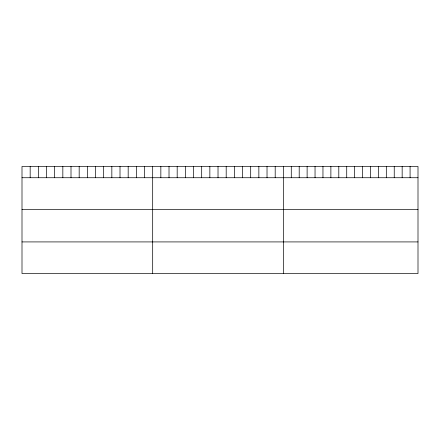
<?xml version="1.0" encoding="UTF-8"?>
<svg xmlns="http://www.w3.org/2000/svg" width="440" height="440" viewBox="0 0 440 440"><rect width="100%" height="100%" fill="white"/><g stroke="black" fill="none" stroke-linecap="round" stroke-linejoin="round"><path stroke-width="0.66" d="M418 177.727L418 273.537L22 273.537L22 166.463L418 166.463L418 177.727L22 177.727M22 209.341L418 209.341M22 241.918L418 241.918M410.08 166.463L410.08 177.727M402.16 166.463L402.16 177.727M394.24 166.463L394.24 177.727M386.32 166.463L386.32 177.727M378.4 166.463L378.4 177.727M370.48 166.463L370.48 177.727M362.56 166.463L362.56 177.727M354.64 166.463L354.64 177.727M346.72 166.463L346.72 177.727M338.8 166.463L338.8 177.727M330.88 166.463L330.88 177.727M322.96 166.463L322.96 177.727M315.04 166.463L315.04 177.727M307.12 166.463L307.12 177.727M299.2 166.463L299.2 177.727M291.28 166.463L291.28 177.727M283.36 166.463L283.36 273.537M275.193 166.463L275.193 177.727M267.025 166.463L267.025 177.727M258.858 166.463L258.858 177.727M250.69 166.463L250.69 177.727M242.523 166.463L242.523 177.727M234.355 166.463L234.355 177.727M226.188 166.463L226.188 177.727M218.02 166.463L218.02 177.727M209.853 166.463L209.853 177.727M201.685 166.463L201.685 177.727M193.518 166.463L193.518 177.727M185.35 166.463L185.35 177.727M177.183 166.463L177.183 177.727M169.015 166.463L169.015 177.727M160.847 166.463L160.847 177.727M152.68 166.463L152.68 273.537M144.513 166.463L144.513 177.727M136.345 166.463L136.345 177.727M128.178 166.463L128.178 177.727M120.01 166.463L120.01 177.727M111.843 166.463L111.843 177.727M103.675 166.463L103.675 177.727M95.508 166.463L95.508 177.727M87.34 166.463L87.34 177.727M79.172 166.463L79.172 177.727M71.005 166.463L71.005 177.727M62.838 166.463L62.838 177.727M54.67 166.463L54.67 177.727M46.503 166.463L46.503 177.727M38.335 166.463L38.335 177.727M30.168 166.463L30.168 177.727"/></g></svg>
